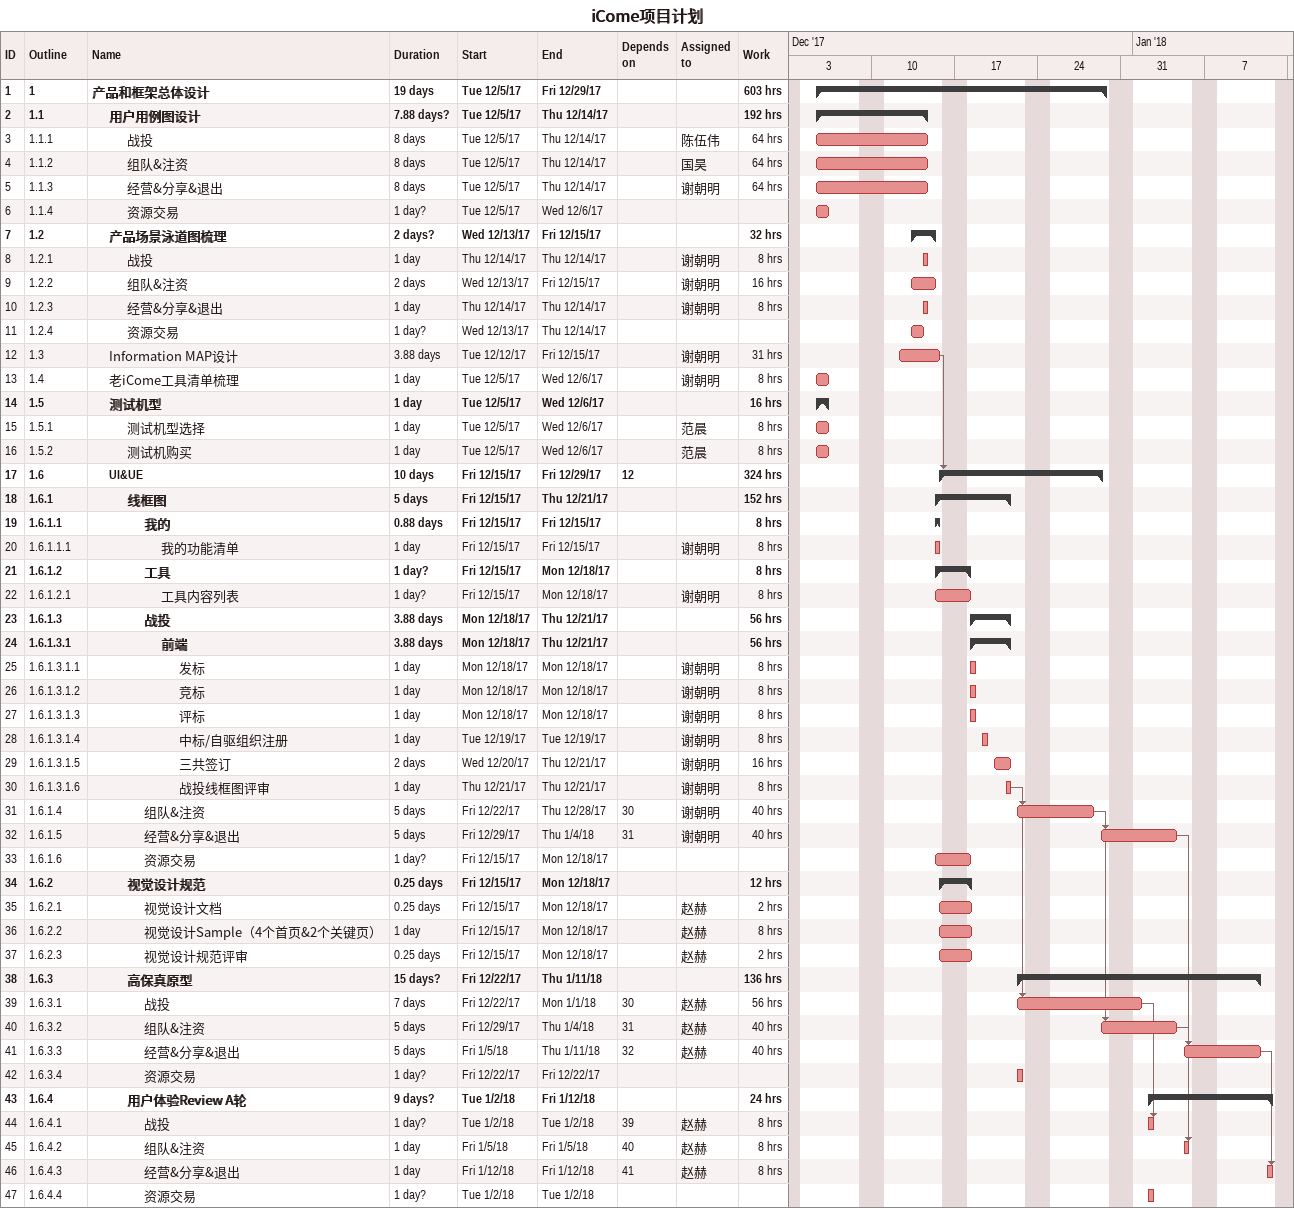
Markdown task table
iCome项目计划

| ID | WBS | Task | Duration | Start | Finish | Predecessors | Resources | Work (h) |
|---|---|---|---|---|---|---|---|---|
| 1 | 1 | **产品和框架总体设计** | 19d | 2017-12-05 | 2017-12-29 |  |  | 603 |
| 2 | 1.1 | **用户用例图设计** | 7.88d? | 2017-12-05 | 2017-12-14 |  |  | 192 |
| 3 | 1.1.1 | 战投 | 8d | 2017-12-05 | 2017-12-14 |  | 陈伍伟 | 64 |
| 4 | 1.1.2 | 组队&注资 | 8d | 2017-12-05 | 2017-12-14 |  | 国昊 | 64 |
| 5 | 1.1.3 | 经营&分享&退出 | 8d | 2017-12-05 | 2017-12-14 |  | 谢朝明 | 64 |
| 6 | 1.1.4 | 资源交易 | 1d? | 2017-12-05 | 2017-12-06 |  |  |  |
| 7 | 1.2 | **产品场景泳道图梳理** | 2d? | 2017-12-13 | 2017-12-15 |  |  | 32 |
| 8 | 1.2.1 | 战投 | 1d | 2017-12-14 | 2017-12-14 |  | 谢朝明 | 8 |
| 9 | 1.2.2 | 组队&注资 | 2d | 2017-12-13 | 2017-12-15 |  | 谢朝明 | 16 |
| 10 | 1.2.3 | 经营&分享&退出 | 1d | 2017-12-14 | 2017-12-14 |  | 谢朝明 | 8 |
| 11 | 1.2.4 | 资源交易 | 1d? | 2017-12-13 | 2017-12-14 |  |  |  |
| 12 | 1.3 | Information MAP设计 | 3.88d | 2017-12-12 | 2017-12-15 |  | 谢朝明 | 31 |
| 13 | 1.4 | 老iCome工具清单梳理 | 1d | 2017-12-05 | 2017-12-06 |  | 谢朝明 | 8 |
| 14 | 1.5 | **测试机型** | 1d | 2017-12-05 | 2017-12-06 |  |  | 16 |
| 15 | 1.5.1 | 测试机型选择 | 1d | 2017-12-05 | 2017-12-06 |  | 范晨 | 8 |
| 16 | 1.5.2 | 测试机购买 | 1d | 2017-12-05 | 2017-12-06 |  | 范晨 | 8 |
| 17 | 1.6 | **UI&UE** | 10d | 2017-12-15 | 2017-12-29 | 12 |  | 324 |
| 18 | 1.6.1 | **线框图** | 5d | 2017-12-15 | 2017-12-21 |  |  | 152 |
| 19 | 1.6.1.1 | **我的** | 0.88d | 2017-12-15 | 2017-12-15 |  |  | 8 |
| 20 | 1.6.1.1.1 | 我的功能清单 | 1d | 2017-12-15 | 2017-12-15 |  | 谢朝明 | 8 |
| 21 | 1.6.1.2 | **工具** | 1d? | 2017-12-15 | 2017-12-18 |  |  | 8 |
| 22 | 1.6.1.2.1 | 工具内容列表 | 1d? | 2017-12-15 | 2017-12-18 |  | 谢朝明 | 8 |
| 23 | 1.6.1.3 | **战投** | 3.88d | 2017-12-18 | 2017-12-21 |  |  | 56 |
| 24 | 1.6.1.3.1 | **前端** | 3.88d | 2017-12-18 | 2017-12-21 |  |  | 56 |
| 25 | 1.6.1.3.1.1 | 发标 | 1d | 2017-12-18 | 2017-12-18 |  | 谢朝明 | 8 |
| 26 | 1.6.1.3.1.2 | 竞标 | 1d | 2017-12-18 | 2017-12-18 |  | 谢朝明 | 8 |
| 27 | 1.6.1.3.1.3 | 评标 | 1d | 2017-12-18 | 2017-12-18 |  | 谢朝明 | 8 |
| 28 | 1.6.1.3.1.4 | 中标/自驱组织注册 | 1d | 2017-12-19 | 2017-12-19 |  | 谢朝明 | 8 |
| 29 | 1.6.1.3.1.5 | 三共签订 | 2d | 2017-12-20 | 2017-12-21 |  | 谢朝明 | 16 |
| 30 | 1.6.1.3.1.6 | 战投线框图评审 | 1d | 2017-12-21 | 2017-12-21 |  | 谢朝明 | 8 |
| 31 | 1.6.1.4 | 组队&注资 | 5d | 2017-12-22 | 2017-12-28 | 30 | 谢朝明 | 40 |
| 32 | 1.6.1.5 | 经营&分享&退出 | 5d | 2017-12-29 | 2018-01-04 | 31 | 谢朝明 | 40 |
| 33 | 1.6.1.6 | 资源交易 | 1d? | 2017-12-15 | 2017-12-18 |  |  |  |
| 34 | 1.6.2 | **视觉设计规范** | 0.25d | 2017-12-15 | 2017-12-18 |  |  | 12 |
| 35 | 1.6.2.1 | 视觉设计文档 | 0.25d | 2017-12-15 | 2017-12-18 |  | 赵赫 | 2 |
| 36 | 1.6.2.2 | 视觉设计Sample（4个首页&2个关键页） | 1d | 2017-12-15 | 2017-12-18 |  | 赵赫 | 8 |
| 37 | 1.6.2.3 | 视觉设计规范评审 | 0.25d | 2017-12-15 | 2017-12-18 |  | 赵赫 | 2 |
| 38 | 1.6.3 | **高保真原型** | 15d? | 2017-12-22 | 2018-01-11 |  |  | 136 |
| 39 | 1.6.3.1 | 战投 | 7d | 2017-12-22 | 2018-01-01 | 30 | 赵赫 | 56 |
| 40 | 1.6.3.2 | 组队&注资 | 5d | 2017-12-29 | 2018-01-04 | 31 | 赵赫 | 40 |
| 41 | 1.6.3.3 | 经营&分享&退出 | 5d | 2018-01-05 | 2018-01-11 | 32 | 赵赫 | 40 |
| 42 | 1.6.3.4 | 资源交易 | 1d? | 2017-12-22 | 2017-12-22 |  |  |  |
| 43 | 1.6.4 | **用户体验Review A轮** | 9d? | 2018-01-02 | 2018-01-12 |  |  | 24 |
| 44 | 1.6.4.1 | 战投 | 1d? | 2018-01-02 | 2018-01-02 | 39 | 赵赫 | 8 |
| 45 | 1.6.4.2 | 组队&注资 | 1d | 2018-01-05 | 2018-01-05 | 40 | 赵赫 | 8 |
| 46 | 1.6.4.3 | 经营&分享&退出 | 1d | 2018-01-12 | 2018-01-12 | 41 | 赵赫 | 8 |
| 47 | 1.6.4.4 | 资源交易 | 1d? | 2018-01-02 | 2018-01-02 |  |  |  |
